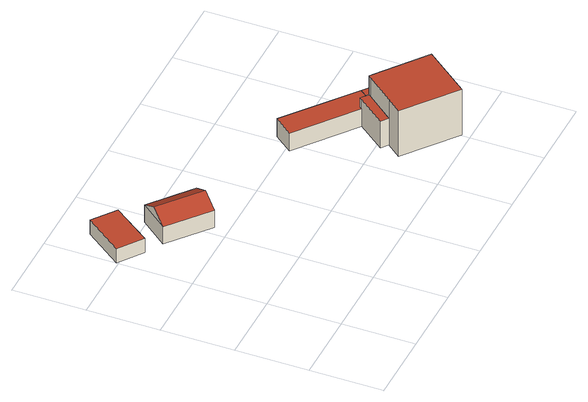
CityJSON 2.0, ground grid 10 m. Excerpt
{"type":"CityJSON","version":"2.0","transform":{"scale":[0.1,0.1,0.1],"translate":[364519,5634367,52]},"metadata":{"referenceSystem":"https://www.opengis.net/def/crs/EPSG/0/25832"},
"CityObjects":{
"building1":{"type":"Building","attributes":{"Geometrietyp2DReferenz":"3000","Gemeindeschluessel":"05315000","function":"31001_2000","roofType":"1000","measuredHeight":2.21,"storeysAboveGround":1},"address":[{"country":"Germany","locality":"Köln","thoroughfareNumber":"75","thoroughfareName":"Liburer Landstr."}],"geometry":[{"type":"Solid","lod":"2","boundaries":[[[[0,1,2,3]],[[4,5,1,0]],[[6,7,5,4]],[[3,2,7,6]],[[4,0,3,6]],[[1,5,7,2]]]],"semantics":{"surfaces":[{"type":"WallSurface"},{"type":"RoofSurface"},{"type":"GroundSurface"}],"values":[[0,0,0,0,1,2]]}}]},
"building2":{"type":"Building","attributes":{"Geometrietyp2DReferenz":"3000","Gemeindeschluessel":"05315000","function":"31001_2000","roofType":"3100","measuredHeight":4.1,"storeysAboveGround":1},"address":[{"country":"Germany","locality":"Köln","thoroughfareNumber":"75","thoroughfareName":"Liburer Landstr."}],"geometry":[{"type":"Solid","lod":"2","boundaries":[[[[8,9,10,11]],[[12,13,9,8]],[[14,15,13,12]],[[11,10,15,14]],[[8,16,12]],[[14,17,11]],[[11,17,16,8]],[[12,16,17,14]],[[9,13,15,10]]]],"semantics":{"surfaces":[{"type":"WallSurface"},{"type":"RoofSurface"},{"type":"GroundSurface"}],"values":[[0,0,0,0,0,0,1,1,2]]}}]},
"building3":{"type":"Building","attributes":{"Gemeindeschluessel":"05315000","Geometrietyp2DReferenz":"3000","function":"31001_1110"},"address":[{"country":"Germany","locality":"Köln","thoroughfareNumber":"75","thoroughfareName":"Liburer Landstr."}],"children":["building3-1","building3-2"]},
"building3-1":{"type":"BuildingPart","attributes":{"roofType":"1000","measuredHeight":2.73,"storeysAboveGround":1},"parents":["building3"],"geometry":[{"type":"MultiSurface","lod":"2","boundaries":[[[18,19,20,21]],[[22,23,19,18]],[[24,25,23,22]],[[26,27,25,24]],[[28,29,27,26]],[[24,22,18,21,30,28,26]],[[31,20,19,23,25,27,29]],[[32,33,31,29]],[[28,30,33,32]],[[33,34,20,31]],[[30,21,34,33]]],"semantics":{"surfaces":[{"type":"WallSurface"},{"type":"RoofSurface"},{"type":"GroundSurface"},{"type":"ClosureSurface"}],"values":[0,0,0,0,0,1,2,0,3,0,3]}}]},
"building3-2":{"type":"BuildingPart","attributes":{"roofType":"1000","measuredHeight":4.25,"storeysAboveGround":1},"address":[{"country":"Germany","locality":"Köln","thoroughfareNumber":"75","thoroughfareName":"Liburer Landstr."}],"parents":["building3"],"geometry":[{"type":"MultiSurface","lod":"2","boundaries":[[[35,36,32,37]],[[38,39,36,35]],[[40,41,39,38]],[[42,34,41,40]],[[38,35,37,43,42,40]],[[33,32,36,39,41,34]],[[42,43,30,21]],[[33,34,21,30]],[[43,37,28,30]],[[32,33,30,28]]],"semantics":{"surfaces":[{"type":"WallSurface"},{"type":"RoofSurface"},{"type":"GroundSurface"},{"type":"ClosureSurface"}],"values":[0,0,0,0,1,2,0,3,0,3]}}]},
"building4":{"type":"Building","attributes":{"Geometrietyp2DReferenz":"3000","Gemeindeschluessel":"05315000","function":"31001_1010","roofType":"1000","measuredHeight":7.25,"storeysAboveGround":2},"address":[{"country":"Germany","locality":"Köln","thoroughfareNumber":"75","thoroughfareName":"Liburer Landstr."}],"geometry":[{"type":"Solid","lod":"2","boundaries":[[[[44,36,39,45]],[[46,32,36,44]],[[47,48,32,46]],[[49,50,48,47]],[[51,52,50,49]],[[53,54,52,51]],[[45,39,54,53]],[[51,49,47,46,44,45,53]],[[36,32,48,50,52,54,39]]]],"semantics":{"surfaces":[{"type":"WallSurface"},{"type":"RoofSurface"},{"type":"GroundSurface"}],"values":[[0,0,0,0,0,0,0,1,2]]}}]},
"building5":{"type":"Building","attributes":{"Geometrietyp2DReferenz":"3000","Gemeindeschluessel":"05315000","function":"31001_2463","roofType":"1000","measuredHeight":2.63,"storeysAboveGround":1},"address":[{"country":"Germany","locality":"Köln","thoroughfareNumber":"75","thoroughfareName":"Liburer Landstr."}],"geometry":[{"type":"Solid","lod":"2","boundaries":[[[[55,56,57,24]],[[58,50,56,55]],[[26,48,50,58]],[[24,57,48,26]],[[58,55,24,26]],[[56,50,48,57]]]],"semantics":{"surfaces":[{"type":"WallSurface"},{"type":"RoofSurface"},{"type":"GroundSurface"}],"values":[[0,0,0,0,1,2]]}}]}
},
"vertices":[
[73,332,30],[73,332,8],[41,356,8],[41,356,30],[34,279,30],[34,279,8],[1,303,30],[1,303,8],
[144,257,36],[144,257,9],[88,303,9],[88,303,36],[112,219,36],[112,219,9],[57,265,36],[57,265,9],[128,238,50],[73,284,50],
[285,193,39],[285,193,11],[365,131,11],[365,131,39],[306,219,39],[306,219,11],[398,146,39],[398,146,11],[381,123,39],[381,123,11],[377,126,39],[377,126,11],[367,134,39],[367,134,11],[377,126,12],[367,134,12],[365,131,12],
[375,123,54],[375,123,12],[377,126,54],[344,85,54],[344,85,12],[334,92,54],[334,92,12],[365,131,54],[367,134,54],
[375,123,84],[344,85,84],[377,126,84],[381,123,84],[381,123,12],[447,72,84],[447,72,12],[398,10,84],[398,10,12],[328,65,84],[328,65,12],
[464,94,39],[464,94,12],[398,146,12],[447,72,39]
]}
